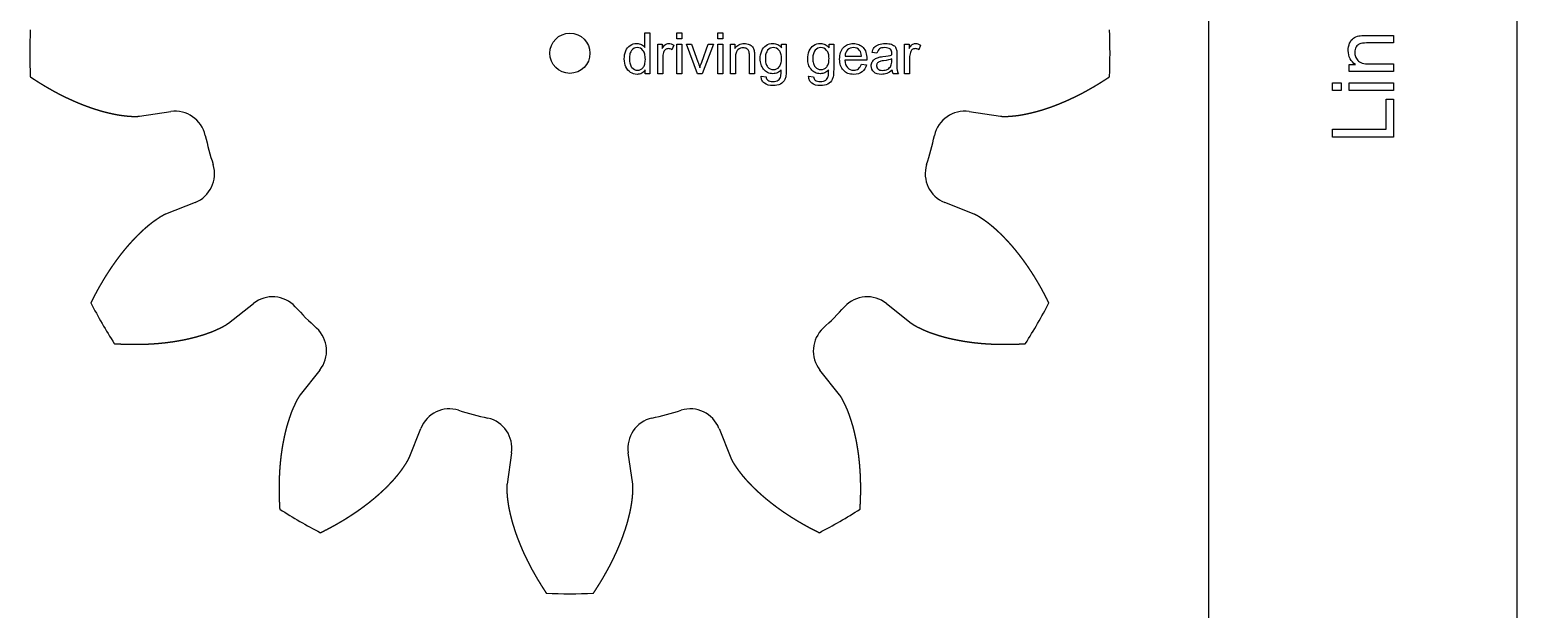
# Model space of a CAD drawing. Header units: millimetres. Extents: x 18 to 1182, y 18 to 1182.
# Drawn here: x 892.8 to 1182, y 889.8 to 1002.4 of the extents above; entities that cross this region are included whole.
import ezdxf

# ---------------------------------------------------------------- set-up
doc = ezdxf.new("R2010")
doc.units = ezdxf.units.MM
doc.layers.add('cut', color=5, linetype='Continuous', true_color=0x0000ff)
doc.layers.add('line engraving', color=1, linetype='Continuous', true_color=0xff0000)

msp = doc.modelspace()

# ---------------------------------------------------------------- linework, layer by layer
at = {"layer": 'cut', "color": 5, "true_color": 0x0000ff}
for p, q in [((914.13, 985.59), (920.22, 986.48)), ((1075.4, 986.48), (1081.5, 985.59)), ((924.95, 968.82), (919.23, 966.55)), ((1076.39, 966.55), (1070.67, 968.82)), ((931.45, 945.39), (936.28, 949.2)), ((1059.34, 949.2), (1064.18, 945.39)), ((949.2, 936.28), (945.39, 931.45)), ((1050.23, 931.45), (1046.42, 936.28)), ((966.55, 919.23), (968.82, 924.95)), ((1026.8, 924.95), (1029.07, 919.23)), ((986.48, 920.22), (985.59, 914.13)), ((1010.03, 914.13), (1009.14, 920.22))]:
    msp.add_line(p, q, dxfattribs=at)
msp.add_lwpolyline([(1121.98, 1149.6), (1121.98, 849.6, 1), (1181.98, 849.6), (1181.98, 1149.6, 1)], format="xyb", close=True, dxfattribs=at)
msp.add_circle((997.81, 997.81), 3.9, dxfattribs=at)
for centre, radius, start, end in [((997.81, 997.81), 105, 177.5067, -177.5067), ((997.81, 997.81), 105, -2.4933, 2.4933), ((921.08, 980.55), 6, 12.6817, 98.3062), ((1074.54, 980.55), 6, 81.6938, 167.3183), ((997.81, 997.81), 72.64, -167.3183, -162.6817), ((997.81, 997.81), 72.64, -17.3183, -12.6817), ((922.73, 974.4), 6, -68.3062, 17.3183), ((1072.89, 974.4), 6, 162.6817, -111.6938), ((997.81, 997.81), 105, -152.4933, -147.5067), ((940, 944.5), 6, 42.6817, 128.3062), ((997.81, 997.81), 72.64, -137.3183, -132.6817), ((997.81, 997.81), 72.64, -47.3183, -42.6817), ((1055.62, 944.5), 6, 51.6938, 137.3183), ((997.81, 997.81), 105, -32.4933, -27.5067), ((944.5, 940), 6, -38.3062, 47.3183), ((1051.13, 940), 6, 132.6817, -141.6938), ((974.4, 922.73), 6, 72.6817, 158.3062), ((997.81, 997.81), 72.64, -107.3183, -102.6817), ((997.81, 997.81), 72.64, -77.3183, -72.6817), ((1021.22, 922.73), 6, 21.6938, 107.3183), ((980.55, 921.08), 6, -8.3062, 77.3183), ((1015.08, 921.08), 6, 102.6817, -171.6938), ((997.81, 997.81), 105, -122.4933, -117.5067), ((997.81, 997.81), 105, -62.4933, -57.5067), ((997.81, 997.81), 105, -92.4933, -87.5067)]:
    msp.add_arc(centre, radius, start, end, dxfattribs=at)
for points in [[(892.91, 993.24), (892.97, 993.2), (893.08, 993.13), (893.26, 993.01), (893.49, 992.86), (893.79, 992.67), (894.08, 992.48), (894.37, 992.29), (894.67, 992.11), (894.96, 991.93), (895.26, 991.75), (895.55, 991.57), (895.85, 991.39), (896.14, 991.22), (896.44, 991.05), (896.74, 990.88), (897.04, 990.71), (897.34, 990.54), (897.63, 990.38), (897.93, 990.22), (898.23, 990.06), (898.53, 989.91), (898.83, 989.75), (899.14, 989.6), (899.44, 989.45), (899.74, 989.3), (900.04, 989.16), (900.34, 989.02), (900.65, 988.87), (900.95, 988.74), (901.25, 988.6), (901.56, 988.47), (901.86, 988.34), (902.17, 988.21), (902.47, 988.08), (902.78, 987.96), (903.08, 987.84), (903.39, 987.72), (903.69, 987.6), (904, 987.49), (904.31, 987.38), (904.61, 987.27), (904.92, 987.17), (905.23, 987.06), (905.53, 986.97), (905.84, 986.87), (906.15, 986.77), (906.45, 986.68), (906.76, 986.59), (907.07, 986.51), (907.38, 986.43), (907.69, 986.35), (907.99, 986.27), (908.3, 986.2), (908.61, 986.13), (908.92, 986.06), (909.23, 986), (909.53, 985.94), (909.84, 985.88), (910.15, 985.83), (910.46, 985.78), (910.77, 985.73), (911.07, 985.7), (911.38, 985.66), (911.69, 985.63), (911.99, 985.61), (912.3, 985.58), (912.61, 985.56), (912.91, 985.55), (913.22, 985.54), (913.52, 985.54), (913.76, 985.55), (913.94, 985.57), (914.07, 985.58), (914.13, 985.59)], [(1081.5, 985.59), (1081.56, 985.58), (1081.68, 985.57), (1081.86, 985.55), (1082.1, 985.54), (1082.4, 985.54), (1082.71, 985.55), (1083.01, 985.56), (1083.32, 985.58), (1083.63, 985.61), (1083.93, 985.63), (1084.24, 985.66), (1084.55, 985.7), (1084.86, 985.73), (1085.16, 985.78), (1085.47, 985.83), (1085.78, 985.88), (1086.09, 985.94), (1086.39, 986), (1086.7, 986.06), (1087.01, 986.13), (1087.32, 986.2), (1087.63, 986.27), (1087.93, 986.35), (1088.24, 986.43), (1088.55, 986.51), (1088.86, 986.59), (1089.17, 986.68), (1089.47, 986.77), (1089.78, 986.87), (1090.09, 986.97), (1090.4, 987.06), (1090.7, 987.17), (1091.01, 987.27), (1091.32, 987.38), (1091.62, 987.49), (1091.93, 987.6), (1092.23, 987.72), (1092.54, 987.84), (1092.84, 987.96), (1093.15, 988.08), (1093.45, 988.21), (1093.76, 988.34), (1094.06, 988.47), (1094.37, 988.6), (1094.67, 988.74), (1094.97, 988.87), (1095.28, 989.02), (1095.58, 989.16), (1095.88, 989.3), (1096.18, 989.45), (1096.49, 989.6), (1096.79, 989.75), (1097.09, 989.91), (1097.39, 990.06), (1097.69, 990.22), (1097.99, 990.38), (1098.29, 990.54), (1098.58, 990.71), (1098.88, 990.88), (1099.18, 991.05), (1099.48, 991.22), (1099.77, 991.39), (1100.07, 991.57), (1100.37, 991.75), (1100.66, 991.93), (1100.95, 992.11), (1101.25, 992.29), (1101.54, 992.48), (1101.84, 992.67), (1102.13, 992.86), (1102.36, 993.01), (1102.54, 993.13), (1102.65, 993.2), (1102.71, 993.24)], [(919.23, 966.55), (919.17, 966.53), (919.06, 966.48), (918.89, 966.4), (918.68, 966.29), (918.41, 966.14), (918.15, 965.98), (917.9, 965.81), (917.64, 965.64), (917.39, 965.47), (917.14, 965.29), (916.89, 965.12), (916.64, 964.93), (916.39, 964.75), (916.15, 964.55), (915.9, 964.36), (915.66, 964.16), (915.43, 963.95), (915.19, 963.75), (914.95, 963.54), (914.72, 963.33), (914.49, 963.11), (914.26, 962.9), (914.03, 962.68), (913.8, 962.45), (913.58, 962.23), (913.35, 962), (913.13, 961.77), (912.91, 961.54), (912.69, 961.3), (912.47, 961.06), (912.26, 960.82), (912.04, 960.58), (911.83, 960.34), (911.62, 960.09), (911.41, 959.84), (911.2, 959.59), (910.99, 959.34), (910.79, 959.08), (910.58, 958.82), (910.38, 958.57), (910.18, 958.3), (909.98, 958.04), (909.78, 957.77), (909.58, 957.51), (909.39, 957.24), (909.2, 956.97), (909, 956.69), (908.81, 956.42), (908.62, 956.14), (908.44, 955.86), (908.25, 955.58), (908.07, 955.3), (907.88, 955.02), (907.7, 954.73), (907.52, 954.45), (907.34, 954.16), (907.16, 953.87), (906.99, 953.57), (906.81, 953.28), (906.64, 952.98), (906.47, 952.69), (906.3, 952.39), (906.13, 952.09), (905.96, 951.79), (905.8, 951.48), (905.63, 951.18), (905.47, 950.87), (905.31, 950.56), (905.15, 950.25), (904.99, 949.94), (904.87, 949.69), (904.77, 949.5), (904.71, 949.38), (904.68, 949.32)], [(1090.94, 949.32), (1090.91, 949.38), (1090.85, 949.5), (1090.75, 949.69), (1090.63, 949.94), (1090.47, 950.25), (1090.31, 950.56), (1090.15, 950.87), (1089.99, 951.18), (1089.82, 951.48), (1089.66, 951.79), (1089.49, 952.09), (1089.32, 952.39), (1089.15, 952.69), (1088.98, 952.98), (1088.81, 953.28), (1088.63, 953.57), (1088.46, 953.87), (1088.28, 954.16), (1088.1, 954.45), (1087.92, 954.73), (1087.74, 955.02), (1087.56, 955.3), (1087.37, 955.58), (1087.18, 955.86), (1087, 956.14), (1086.81, 956.42), (1086.62, 956.69), (1086.42, 956.97), (1086.23, 957.24), (1086.04, 957.51), (1085.84, 957.77), (1085.64, 958.04), (1085.44, 958.3), (1085.24, 958.57), (1085.04, 958.82), (1084.83, 959.08), (1084.63, 959.34), (1084.42, 959.59), (1084.21, 959.84), (1084, 960.09), (1083.79, 960.34), (1083.58, 960.58), (1083.36, 960.82), (1083.15, 961.06), (1082.93, 961.3), (1082.71, 961.54), (1082.49, 961.77), (1082.27, 962), (1082.04, 962.23), (1081.82, 962.45), (1081.59, 962.68), (1081.36, 962.9), (1081.13, 963.11), (1080.9, 963.33), (1080.67, 963.54), (1080.43, 963.75), (1080.2, 963.95), (1079.96, 964.16), (1079.72, 964.36), (1079.48, 964.55), (1079.23, 964.75), (1078.98, 964.93), (1078.74, 965.12), (1078.48, 965.29), (1078.23, 965.47), (1077.98, 965.64), (1077.72, 965.81), (1077.47, 965.98), (1077.21, 966.14), (1076.94, 966.29), (1076.73, 966.4), (1076.56, 966.48), (1076.45, 966.53), (1076.39, 966.55)], [(909.25, 941.4), (909.32, 941.4), (909.46, 941.39), (909.67, 941.38), (909.95, 941.36), (910.29, 941.34), (910.64, 941.33), (910.99, 941.31), (911.34, 941.3), (911.68, 941.29), (912.03, 941.28), (912.37, 941.27), (912.72, 941.27), (913.06, 941.27), (913.4, 941.27), (913.75, 941.27), (914.09, 941.27), (914.43, 941.28), (914.77, 941.29), (915.11, 941.3), (915.45, 941.31), (915.79, 941.33), (916.12, 941.34), (916.46, 941.36), (916.8, 941.38), (917.13, 941.41), (917.47, 941.43), (917.8, 941.46), (918.13, 941.49), (918.46, 941.52), (918.79, 941.56), (919.12, 941.59), (919.45, 941.63), (919.78, 941.67), (920.11, 941.72), (920.43, 941.76), (920.76, 941.81), (921.08, 941.86), (921.41, 941.91), (921.73, 941.97), (922.05, 942.03), (922.37, 942.09), (922.69, 942.15), (923, 942.21), (923.32, 942.28), (923.63, 942.35), (923.95, 942.42), (924.26, 942.5), (924.57, 942.57), (924.88, 942.65), (925.19, 942.73), (925.49, 942.82), (925.8, 942.91), (926.1, 943), (926.4, 943.09), (926.7, 943.19), (927, 943.29), (927.3, 943.39), (927.59, 943.5), (927.89, 943.6), (928.18, 943.71), (928.47, 943.83), (928.75, 943.95), (929.03, 944.07), (929.31, 944.2), (929.59, 944.33), (929.87, 944.47), (930.14, 944.6), (930.42, 944.74), (930.69, 944.89), (930.95, 945.04), (931.15, 945.17), (931.3, 945.28), (931.4, 945.35), (931.45, 945.39)], [(1064.18, 945.39), (1064.22, 945.35), (1064.32, 945.28), (1064.47, 945.17), (1064.67, 945.04), (1064.93, 944.89), (1065.2, 944.74), (1065.48, 944.6), (1065.75, 944.47), (1066.03, 944.33), (1066.31, 944.2), (1066.59, 944.07), (1066.87, 943.95), (1067.16, 943.83), (1067.44, 943.71), (1067.74, 943.6), (1068.03, 943.5), (1068.32, 943.39), (1068.62, 943.29), (1068.92, 943.19), (1069.22, 943.09), (1069.52, 943), (1069.82, 942.91), (1070.13, 942.82), (1070.43, 942.73), (1070.74, 942.65), (1071.05, 942.57), (1071.36, 942.5), (1071.67, 942.42), (1071.99, 942.35), (1072.3, 942.28), (1072.62, 942.21), (1072.94, 942.15), (1073.25, 942.09), (1073.57, 942.03), (1073.89, 941.97), (1074.22, 941.91), (1074.54, 941.86), (1074.86, 941.81), (1075.19, 941.76), (1075.51, 941.72), (1075.84, 941.67), (1076.17, 941.63), (1076.5, 941.59), (1076.83, 941.56), (1077.16, 941.52), (1077.49, 941.49), (1077.82, 941.46), (1078.15, 941.43), (1078.49, 941.41), (1078.82, 941.38), (1079.16, 941.36), (1079.5, 941.34), (1079.83, 941.33), (1080.17, 941.31), (1080.51, 941.3), (1080.85, 941.29), (1081.19, 941.28), (1081.53, 941.27), (1081.87, 941.27), (1082.22, 941.27), (1082.56, 941.27), (1082.9, 941.27), (1083.25, 941.27), (1083.59, 941.28), (1083.94, 941.29), (1084.28, 941.3), (1084.63, 941.31), (1084.98, 941.33), (1085.33, 941.34), (1085.67, 941.36), (1085.95, 941.38), (1086.16, 941.39), (1086.3, 941.4), (1086.37, 941.4)], [(945.39, 931.45), (945.35, 931.4), (945.28, 931.3), (945.17, 931.15), (945.04, 930.95), (944.89, 930.69), (944.74, 930.42), (944.6, 930.14), (944.47, 929.87), (944.33, 929.59), (944.2, 929.31), (944.07, 929.03), (943.95, 928.75), (943.83, 928.47), (943.71, 928.18), (943.6, 927.89), (943.5, 927.59), (943.39, 927.3), (943.29, 927), (943.19, 926.7), (943.09, 926.4), (943, 926.1), (942.91, 925.8), (942.82, 925.49), (942.73, 925.19), (942.65, 924.88), (942.57, 924.57), (942.5, 924.26), (942.42, 923.95), (942.35, 923.63), (942.28, 923.32), (942.21, 923), (942.15, 922.69), (942.09, 922.37), (942.03, 922.05), (941.97, 921.73), (941.91, 921.41), (941.86, 921.08), (941.81, 920.76), (941.76, 920.43), (941.72, 920.11), (941.67, 919.78), (941.63, 919.45), (941.59, 919.12), (941.56, 918.79), (941.52, 918.46), (941.49, 918.13), (941.46, 917.8), (941.43, 917.47), (941.41, 917.13), (941.38, 916.8), (941.36, 916.46), (941.34, 916.12), (941.33, 915.79), (941.31, 915.45), (941.3, 915.11), (941.29, 914.77), (941.28, 914.43), (941.27, 914.09), (941.27, 913.75), (941.27, 913.4), (941.27, 913.06), (941.27, 912.72), (941.27, 912.37), (941.28, 912.03), (941.29, 911.68), (941.3, 911.34), (941.31, 910.99), (941.33, 910.64), (941.34, 910.29), (941.36, 909.95), (941.38, 909.67), (941.39, 909.46), (941.4, 909.32), (941.4, 909.25)], [(1054.22, 909.25), (1054.22, 909.32), (1054.23, 909.46), (1054.24, 909.67), (1054.26, 909.95), (1054.28, 910.29), (1054.3, 910.64), (1054.31, 910.99), (1054.32, 911.34), (1054.33, 911.68), (1054.34, 912.03), (1054.35, 912.37), (1054.35, 912.72), (1054.35, 913.06), (1054.35, 913.4), (1054.35, 913.75), (1054.35, 914.09), (1054.34, 914.43), (1054.33, 914.77), (1054.32, 915.11), (1054.31, 915.45), (1054.29, 915.79), (1054.28, 916.12), (1054.26, 916.46), (1054.24, 916.8), (1054.21, 917.13), (1054.19, 917.47), (1054.16, 917.8), (1054.13, 918.13), (1054.1, 918.46), (1054.06, 918.79), (1054.03, 919.12), (1053.99, 919.45), (1053.95, 919.78), (1053.9, 920.11), (1053.86, 920.43), (1053.81, 920.76), (1053.76, 921.08), (1053.71, 921.41), (1053.65, 921.73), (1053.6, 922.05), (1053.54, 922.37), (1053.47, 922.69), (1053.41, 923), (1053.34, 923.32), (1053.27, 923.63), (1053.2, 923.95), (1053.13, 924.26), (1053.05, 924.57), (1052.97, 924.88), (1052.89, 925.19), (1052.8, 925.49), (1052.71, 925.8), (1052.62, 926.1), (1052.53, 926.4), (1052.43, 926.7), (1052.33, 927), (1052.23, 927.3), (1052.12, 927.59), (1052.02, 927.89), (1051.91, 928.18), (1051.79, 928.47), (1051.67, 928.75), (1051.55, 929.03), (1051.42, 929.31), (1051.29, 929.59), (1051.15, 929.87), (1051.02, 930.14), (1050.88, 930.42), (1050.74, 930.69), (1050.58, 930.95), (1050.45, 931.15), (1050.35, 931.3), (1050.27, 931.4), (1050.23, 931.45)], [(949.32, 904.68), (949.38, 904.71), (949.5, 904.77), (949.69, 904.87), (949.94, 904.99), (950.25, 905.15), (950.56, 905.31), (950.87, 905.47), (951.18, 905.63), (951.48, 905.8), (951.79, 905.96), (952.09, 906.13), (952.39, 906.3), (952.69, 906.47), (952.98, 906.64), (953.28, 906.81), (953.57, 906.99), (953.87, 907.16), (954.16, 907.34), (954.45, 907.52), (954.73, 907.7), (955.02, 907.88), (955.3, 908.07), (955.58, 908.25), (955.86, 908.44), (956.14, 908.62), (956.42, 908.81), (956.69, 909), (956.97, 909.2), (957.24, 909.39), (957.51, 909.58), (957.77, 909.78), (958.04, 909.98), (958.3, 910.18), (958.57, 910.38), (958.82, 910.58), (959.08, 910.79), (959.34, 910.99), (959.59, 911.2), (959.84, 911.41), (960.09, 911.62), (960.34, 911.83), (960.58, 912.04), (960.82, 912.26), (961.06, 912.47), (961.3, 912.69), (961.54, 912.91), (961.77, 913.13), (962, 913.35), (962.23, 913.58), (962.45, 913.8), (962.68, 914.03), (962.9, 914.26), (963.11, 914.49), (963.33, 914.72), (963.54, 914.95), (963.75, 915.19), (963.95, 915.43), (964.16, 915.66), (964.36, 915.9), (964.55, 916.15), (964.75, 916.39), (964.93, 916.64), (965.12, 916.89), (965.29, 917.14), (965.47, 917.39), (965.64, 917.64), (965.81, 917.9), (965.98, 918.15), (966.14, 918.41), (966.29, 918.68), (966.4, 918.89), (966.48, 919.06), (966.53, 919.17), (966.55, 919.23)], [(1029.07, 919.23), (1029.09, 919.17), (1029.14, 919.06), (1029.22, 918.89), (1029.33, 918.68), (1029.48, 918.41), (1029.64, 918.15), (1029.81, 917.9), (1029.98, 917.64), (1030.15, 917.39), (1030.33, 917.14), (1030.51, 916.89), (1030.69, 916.64), (1030.88, 916.39), (1031.07, 916.15), (1031.26, 915.9), (1031.46, 915.66), (1031.67, 915.43), (1031.87, 915.19), (1032.08, 914.95), (1032.29, 914.72), (1032.51, 914.49), (1032.72, 914.26), (1032.94, 914.03), (1033.17, 913.8), (1033.39, 913.58), (1033.62, 913.35), (1033.85, 913.13), (1034.08, 912.91), (1034.32, 912.69), (1034.56, 912.47), (1034.8, 912.26), (1035.04, 912.04), (1035.28, 911.83), (1035.53, 911.62), (1035.78, 911.41), (1036.03, 911.2), (1036.28, 910.99), (1036.54, 910.79), (1036.8, 910.58), (1037.06, 910.38), (1037.32, 910.18), (1037.58, 909.98), (1037.85, 909.78), (1038.11, 909.58), (1038.38, 909.39), (1038.65, 909.2), (1038.93, 909), (1039.2, 908.81), (1039.48, 908.62), (1039.76, 908.44), (1040.04, 908.25), (1040.32, 908.07), (1040.6, 907.88), (1040.89, 907.7), (1041.18, 907.52), (1041.46, 907.34), (1041.76, 907.16), (1042.05, 906.99), (1042.34, 906.81), (1042.64, 906.64), (1042.93, 906.47), (1043.23, 906.3), (1043.53, 906.13), (1043.84, 905.96), (1044.14, 905.8), (1044.44, 905.63), (1044.75, 905.47), (1045.06, 905.31), (1045.37, 905.15), (1045.68, 904.99), (1045.93, 904.87), (1046.12, 904.77), (1046.24, 904.71), (1046.3, 904.68)], [(985.59, 914.13), (985.58, 914.07), (985.57, 913.94), (985.55, 913.76), (985.54, 913.52), (985.54, 913.22), (985.55, 912.91), (985.56, 912.61), (985.58, 912.3), (985.61, 911.99), (985.63, 911.69), (985.66, 911.38), (985.7, 911.07), (985.73, 910.77), (985.78, 910.46), (985.83, 910.15), (985.88, 909.84), (985.94, 909.53), (986, 909.23), (986.06, 908.92), (986.13, 908.61), (986.2, 908.3), (986.27, 907.99), (986.35, 907.69), (986.43, 907.38), (986.51, 907.07), (986.59, 906.76), (986.68, 906.45), (986.77, 906.15), (986.87, 905.84), (986.97, 905.53), (987.06, 905.23), (987.17, 904.92), (987.27, 904.61), (987.38, 904.31), (987.49, 904), (987.6, 903.69), (987.72, 903.39), (987.84, 903.08), (987.96, 902.78), (988.08, 902.47), (988.21, 902.17), (988.34, 901.86), (988.47, 901.56), (988.6, 901.25), (988.74, 900.95), (988.87, 900.65), (989.02, 900.34), (989.16, 900.04), (989.3, 899.74), (989.45, 899.44), (989.6, 899.14), (989.75, 898.83), (989.91, 898.53), (990.06, 898.23), (990.22, 897.93), (990.38, 897.63), (990.54, 897.34), (990.71, 897.04), (990.88, 896.74), (991.05, 896.44), (991.22, 896.14), (991.39, 895.85), (991.57, 895.55), (991.75, 895.26), (991.93, 894.96), (992.11, 894.67), (992.29, 894.37), (992.48, 894.08), (992.67, 893.79), (992.86, 893.49), (993.01, 893.26), (993.13, 893.08), (993.2, 892.97), (993.24, 892.91)], [(1002.38, 892.91), (1002.42, 892.97), (1002.5, 893.08), (1002.61, 893.26), (1002.77, 893.49), (1002.96, 893.79), (1003.14, 894.08), (1003.33, 894.37), (1003.51, 894.67), (1003.7, 894.96), (1003.88, 895.26), (1004.05, 895.55), (1004.23, 895.85), (1004.4, 896.14), (1004.57, 896.44), (1004.74, 896.74), (1004.91, 897.04), (1005.08, 897.34), (1005.24, 897.63), (1005.4, 897.93), (1005.56, 898.23), (1005.72, 898.53), (1005.87, 898.83), (1006.02, 899.14), (1006.17, 899.44), (1006.32, 899.74), (1006.46, 900.04), (1006.61, 900.34), (1006.75, 900.65), (1006.88, 900.95), (1007.02, 901.25), (1007.15, 901.56), (1007.28, 901.86), (1007.41, 902.17), (1007.54, 902.47), (1007.66, 902.78), (1007.78, 903.08), (1007.9, 903.39), (1008.02, 903.69), (1008.13, 904), (1008.24, 904.31), (1008.35, 904.61), (1008.45, 904.92), (1008.56, 905.23), (1008.66, 905.53), (1008.75, 905.84), (1008.85, 906.15), (1008.94, 906.45), (1009.03, 906.76), (1009.11, 907.07), (1009.2, 907.38), (1009.27, 907.69), (1009.35, 907.99), (1009.42, 908.3), (1009.49, 908.61), (1009.56, 908.92), (1009.62, 909.23), (1009.68, 909.53), (1009.74, 909.84), (1009.79, 910.15), (1009.84, 910.46), (1009.89, 910.77), (1009.92, 911.07), (1009.96, 911.38), (1009.99, 911.69), (1010.01, 911.99), (1010.04, 912.3), (1010.06, 912.61), (1010.07, 912.91), (1010.08, 913.22), (1010.08, 913.52), (1010.07, 913.76), (1010.05, 913.94), (1010.04, 914.07), (1010.03, 914.13)]]:
    msp.add_open_spline(points, degree=5, dxfattribs=at)
at = {"layer": 'line engraving', "color": 1, "true_color": 0xff0000}
for points in [[(1012.46, 993.85), (1012.46, 994.57), (1012.32, 994.37), (1012.16, 994.2), (1011.98, 994.05), (1011.79, 993.93), (1011.58, 993.84), (1011.35, 993.77), (1011.11, 993.73), (1010.86, 993.72), (1010.52, 993.74), (1010.2, 993.81), (1009.89, 993.93), (1009.59, 994.1), (1009.32, 994.31), (1009.08, 994.55), (1008.88, 994.83), (1008.7, 995.15), (1008.56, 995.51), (1008.47, 995.88), (1008.41, 996.29), (1008.39, 996.71), (1008.4, 997.13), (1008.46, 997.53), (1008.55, 997.91), (1008.67, 998.27), (1008.83, 998.6), (1009.03, 998.89), (1009.26, 999.14), (1009.53, 999.35), (1009.83, 999.51), (1010.14, 999.62), (1010.47, 999.69), (1010.81, 999.72), (1011.06, 999.7), (1011.3, 999.66), (1011.53, 999.59), (1011.74, 999.5), (1011.93, 999.38), (1012.1, 999.25), (1012.26, 999.1), (1012.4, 998.93), (1012.4, 1001.77), (1013.36, 1001.77), (1013.36, 993.85), (1012.46, 993.85)], [(1018.58, 1000.65), (1018.58, 1001.77), (1019.56, 1001.77), (1019.56, 1000.65), (1018.58, 1000.65)], [(1026.58, 1000.65), (1026.58, 1001.77), (1027.55, 1001.77), (1027.55, 1000.65), (1026.58, 1000.65)], [(1157.91, 994.29), (1149.32, 994.29), (1149.32, 995.6), (1150.54, 995.6), (1150.21, 995.85), (1149.92, 996.12), (1149.68, 996.42), (1149.48, 996.75), (1149.32, 997.11), (1149.21, 997.49), (1149.15, 997.9), (1149.12, 998.33), (1149.14, 998.71), (1149.19, 999.08), (1149.28, 999.42), (1149.4, 999.76), (1149.55, 1000.06), (1149.72, 1000.33), (1149.92, 1000.55), (1150.13, 1000.73), (1150.37, 1000.88), (1150.63, 1001.01), (1150.91, 1001.11), (1151.21, 1001.19), (1151.45, 1001.22), (1151.77, 1001.25), (1152.16, 1001.26), (1152.63, 1001.27), (1157.91, 1001.27), (1157.91, 999.81), (1152.68, 999.81), (1152.27, 999.8), (1151.9, 999.77), (1151.6, 999.71), (1151.35, 999.64), (1151.14, 999.54), (1150.96, 999.4), (1150.79, 999.24), (1150.65, 999.04), (1150.53, 998.81), (1150.45, 998.57), (1150.4, 998.3), (1150.38, 998.02), (1150.39, 997.79), (1150.42, 997.57), (1150.47, 997.36), (1150.53, 997.16), (1150.62, 996.96), (1150.72, 996.77), (1150.84, 996.59), (1150.98, 996.42), (1151.14, 996.26), (1151.34, 996.12), (1151.57, 996.01), (1151.83, 995.91), (1152.13, 995.84), (1152.46, 995.78), (1152.82, 995.75), (1153.22, 995.74), (1157.91, 995.74), (1157.91, 994.29)], [(1009.39, 996.71), (1009.39, 996.45), (1009.41, 996.2), (1009.45, 995.97), (1009.5, 995.75), (1009.57, 995.55), (1009.65, 995.37), (1009.74, 995.21), (1009.85, 995.07), (1010.09, 994.83), (1010.36, 994.66), (1010.64, 994.55), (1010.95, 994.52), (1011.25, 994.55), (1011.54, 994.65), (1011.8, 994.81), (1012.03, 995.04), (1012.14, 995.18), (1012.23, 995.34), (1012.3, 995.51), (1012.37, 995.7), (1012.41, 995.91), (1012.45, 996.13), (1012.47, 996.37), (1012.48, 996.63), (1012.47, 996.92), (1012.45, 997.18), (1012.41, 997.43), (1012.36, 997.65), (1012.3, 997.86), (1012.22, 998.05), (1012.13, 998.21), (1012.02, 998.36), (1011.78, 998.6), (1011.52, 998.78), (1011.22, 998.88), (1010.9, 998.91), (1010.59, 998.88), (1010.31, 998.78), (1010.05, 998.61), (1009.82, 998.38), (1009.72, 998.24), (1009.63, 998.08), (1009.56, 997.9), (1009.49, 997.7), (1009.45, 997.48), (1009.41, 997.25), (1009.39, 996.99), (1009.39, 996.71)], [(1014.88, 993.85), (1014.88, 999.59), (1015.76, 999.59), (1015.76, 998.72), (1015.92, 999), (1016.08, 999.22), (1016.23, 999.4), (1016.38, 999.52), (1016.52, 999.61), (1016.67, 999.67), (1016.83, 999.71), (1017, 999.72), (1017.25, 999.7), (1017.5, 999.64), (1017.75, 999.54), (1018, 999.4), (1017.66, 998.5), (1017.49, 998.59), (1017.31, 998.66), (1017.13, 998.7), (1016.95, 998.71), (1016.8, 998.7), (1016.65, 998.66), (1016.51, 998.6), (1016.38, 998.52), (1016.26, 998.42), (1016.16, 998.29), (1016.08, 998.15), (1016.02, 997.99), (1015.95, 997.72), (1015.89, 997.45), (1015.86, 997.16), (1015.85, 996.85), (1015.85, 993.85), (1014.88, 993.85)], [(1018.58, 993.85), (1018.58, 999.59), (1019.56, 999.59), (1019.56, 993.85), (1018.58, 993.85)], [(1022.63, 993.85), (1020.45, 999.59), (1021.47, 999.59), (1022.71, 996.15), (1022.8, 995.87), (1022.9, 995.58), (1022.99, 995.29), (1023.07, 995), (1023.14, 995.23), (1023.23, 995.49), (1023.33, 995.78), (1023.44, 996.09), (1024.71, 999.59), (1025.71, 999.59), (1023.54, 993.85), (1022.63, 993.85)], [(1026.58, 993.85), (1026.58, 999.59), (1027.55, 999.59), (1027.55, 993.85), (1026.58, 993.85)], [(1029.03, 993.85), (1029.03, 999.59), (1029.9, 999.59), (1029.9, 998.77), (1030.07, 998.99), (1030.26, 999.19), (1030.46, 999.35), (1030.68, 999.48), (1030.91, 999.58), (1031.17, 999.66), (1031.44, 999.7), (1031.73, 999.72), (1031.98, 999.71), (1032.23, 999.67), (1032.46, 999.61), (1032.68, 999.53), (1032.89, 999.43), (1033.06, 999.32), (1033.21, 999.19), (1033.34, 999.04), (1033.44, 998.88), (1033.52, 998.71), (1033.59, 998.52), (1033.64, 998.32), (1033.66, 998.16), (1033.68, 997.95), (1033.69, 997.69), (1033.69, 997.38), (1033.69, 993.85), (1032.72, 993.85), (1032.72, 997.34), (1032.71, 997.62), (1032.69, 997.86), (1032.66, 998.06), (1032.61, 998.23), (1032.54, 998.37), (1032.45, 998.49), (1032.34, 998.6), (1032.2, 998.7), (1032.05, 998.78), (1031.89, 998.83), (1031.71, 998.86), (1031.53, 998.87), (1031.22, 998.85), (1030.95, 998.78), (1030.69, 998.65), (1030.45, 998.48), (1030.35, 998.37), (1030.26, 998.24), (1030.18, 998.09), (1030.11, 997.91), (1030.06, 997.71), (1030.03, 997.49), (1030.01, 997.25), (1030, 996.98), (1030, 993.85), (1029.03, 993.85)], [(1035.01, 993.37), (1035.95, 993.23), (1035.99, 993.03), (1036.06, 992.86), (1036.16, 992.71), (1036.28, 992.6), (1036.48, 992.48), (1036.71, 992.39), (1036.97, 992.34), (1037.27, 992.33), (1037.59, 992.34), (1037.87, 992.39), (1038.11, 992.48), (1038.31, 992.6), (1038.48, 992.74), (1038.62, 992.92), (1038.73, 993.12), (1038.81, 993.35), (1038.83, 993.44), (1038.84, 993.54), (1038.85, 993.67), (1038.86, 993.81), (1038.87, 993.98), (1038.88, 994.17), (1038.88, 994.37), (1038.88, 994.6), (1038.72, 994.42), (1038.54, 994.27), (1038.36, 994.14), (1038.16, 994.04), (1037.96, 993.96), (1037.75, 993.9), (1037.52, 993.86), (1037.29, 993.85), (1037, 993.86), (1036.73, 993.9), (1036.48, 993.97), (1036.24, 994.06), (1036.02, 994.18), (1035.82, 994.33), (1035.63, 994.5), (1035.46, 994.7), (1035.31, 994.92), (1035.18, 995.15), (1035.06, 995.39), (1034.97, 995.64), (1034.9, 995.9), (1034.85, 996.18), (1034.82, 996.46), (1034.81, 996.75), (1034.83, 997.15), (1034.88, 997.54), (1034.98, 997.91), (1035.11, 998.27), (1035.27, 998.59), (1035.47, 998.88), (1035.7, 999.13), (1035.97, 999.34), (1036.26, 999.51), (1036.58, 999.62), (1036.93, 999.69), (1037.3, 999.72), (1037.54, 999.71), (1037.78, 999.67), (1038.01, 999.6), (1038.22, 999.51), (1038.43, 999.4), (1038.62, 999.26), (1038.8, 999.09), (1038.97, 998.9), (1038.97, 999.59), (1039.87, 999.59), (1039.87, 994.63), (1039.86, 994.3), (1039.85, 994.01), (1039.83, 993.73), (1039.8, 993.48), (1039.76, 993.26), (1039.71, 993.06), (1039.66, 992.88), (1039.6, 992.73), (1039.44, 992.46), (1039.24, 992.23), (1039.01, 992.02), (1038.73, 991.84), (1038.42, 991.7), (1038.07, 991.6), (1037.69, 991.54), (1037.27, 991.52), (1036.79, 991.55), (1036.35, 991.64), (1035.96, 991.78), (1035.62, 991.98), (1035.47, 992.11), (1035.34, 992.24), (1035.23, 992.39), (1035.15, 992.56), (1035.08, 992.74), (1035.04, 992.94), (1035.01, 993.15), (1035.01, 993.37)], [(1035.81, 996.82), (1035.82, 996.55), (1035.84, 996.3), (1035.87, 996.06), (1035.92, 995.84), (1035.99, 995.65), (1036.06, 995.47), (1036.15, 995.31), (1036.26, 995.17), (1036.5, 994.95), (1036.76, 994.78), (1037.06, 994.69), (1037.38, 994.65), (1037.7, 994.69), (1038, 994.78), (1038.27, 994.94), (1038.51, 995.17), (1038.61, 995.31), (1038.71, 995.47), (1038.78, 995.64), (1038.85, 995.83), (1038.9, 996.04), (1038.93, 996.27), (1038.95, 996.52), (1038.96, 996.79), (1038.95, 997.04), (1038.93, 997.28), (1038.89, 997.51), (1038.84, 997.71), (1038.78, 997.9), (1038.7, 998.08), (1038.6, 998.24), (1038.49, 998.38), (1038.25, 998.61), (1037.98, 998.78), (1037.68, 998.88), (1037.37, 998.91), (1037.05, 998.88), (1036.77, 998.78), (1036.5, 998.62), (1036.26, 998.39), (1036.16, 998.25), (1036.07, 998.09), (1035.99, 997.92), (1035.92, 997.73), (1035.87, 997.53), (1035.84, 997.31), (1035.82, 997.07), (1035.81, 996.82)], [(1044.23, 993.37), (1045.18, 993.23), (1045.22, 993.03), (1045.29, 992.86), (1045.39, 992.71), (1045.51, 992.6), (1045.71, 992.48), (1045.94, 992.39), (1046.2, 992.34), (1046.5, 992.33), (1046.82, 992.34), (1047.1, 992.39), (1047.34, 992.48), (1047.54, 992.6), (1047.71, 992.74), (1047.85, 992.92), (1047.96, 993.12), (1048.04, 993.35), (1048.06, 993.44), (1048.07, 993.54), (1048.08, 993.67), (1048.09, 993.81), (1048.1, 993.98), (1048.11, 994.17), (1048.11, 994.37), (1048.11, 994.6), (1047.94, 994.42), (1047.77, 994.27), (1047.59, 994.14), (1047.39, 994.04), (1047.19, 993.96), (1046.98, 993.9), (1046.75, 993.86), (1046.52, 993.85), (1046.23, 993.86), (1045.96, 993.9), (1045.71, 993.97), (1045.47, 994.06), (1045.25, 994.18), (1045.05, 994.33), (1044.86, 994.5), (1044.69, 994.7), (1044.54, 994.92), (1044.4, 995.15), (1044.29, 995.39), (1044.2, 995.64), (1044.13, 995.9), (1044.08, 996.18), (1044.05, 996.46), (1044.04, 996.75), (1044.06, 997.15), (1044.11, 997.54), (1044.21, 997.91), (1044.34, 998.27), (1044.5, 998.59), (1044.7, 998.88), (1044.93, 999.13), (1045.2, 999.34), (1045.49, 999.51), (1045.81, 999.62), (1046.16, 999.69), (1046.53, 999.72), (1046.77, 999.71), (1047.01, 999.67), (1047.24, 999.6), (1047.45, 999.51), (1047.66, 999.4), (1047.85, 999.26), (1048.03, 999.09), (1048.2, 998.9), (1048.2, 999.59), (1049.1, 999.59), (1049.1, 994.63), (1049.09, 994.3), (1049.08, 994.01), (1049.06, 993.73), (1049.03, 993.48), (1048.99, 993.26), (1048.94, 993.06), (1048.89, 992.88), (1048.83, 992.73), (1048.67, 992.46), (1048.47, 992.23), (1048.24, 992.02), (1047.96, 991.84), (1047.65, 991.7), (1047.3, 991.6), (1046.92, 991.54), (1046.5, 991.52), (1046.02, 991.55), (1045.58, 991.64), (1045.19, 991.78), (1044.85, 991.98), (1044.7, 992.11), (1044.57, 992.24), (1044.46, 992.39), (1044.38, 992.56), (1044.31, 992.74), (1044.26, 992.94), (1044.24, 993.15), (1044.23, 993.37)], [(1045.04, 996.82), (1045.05, 996.55), (1045.07, 996.3), (1045.1, 996.06), (1045.15, 995.84), (1045.21, 995.65), (1045.29, 995.47), (1045.38, 995.31), (1045.49, 995.17), (1045.73, 994.95), (1045.99, 994.78), (1046.29, 994.69), (1046.61, 994.65), (1046.93, 994.69), (1047.23, 994.78), (1047.5, 994.94), (1047.74, 995.17), (1047.84, 995.31), (1047.93, 995.47), (1048.01, 995.64), (1048.08, 995.83), (1048.13, 996.04), (1048.16, 996.27), (1048.18, 996.52), (1048.19, 996.79), (1048.18, 997.04), (1048.16, 997.28), (1048.12, 997.51), (1048.07, 997.71), (1048.01, 997.9), (1047.93, 998.08), (1047.83, 998.24), (1047.72, 998.38), (1047.48, 998.61), (1047.21, 998.78), (1046.91, 998.88), (1046.6, 998.91), (1046.28, 998.88), (1046, 998.78), (1045.73, 998.62), (1045.49, 998.39), (1045.39, 998.25), (1045.3, 998.09), (1045.22, 997.92), (1045.15, 997.73), (1045.1, 997.53), (1045.07, 997.31), (1045.05, 997.07), (1045.04, 996.82)], [(1054.5, 995.7), (1055.5, 995.57), (1055.36, 995.16), (1055.16, 994.79), (1054.92, 994.47), (1054.62, 994.21), (1054.28, 993.99), (1053.89, 993.84), (1053.46, 993.75), (1052.98, 993.72), (1052.67, 993.73), (1052.38, 993.77), (1052.11, 993.83), (1051.85, 993.91), (1051.61, 994.02), (1051.38, 994.16), (1051.17, 994.31), (1050.98, 994.5), (1050.81, 994.7), (1050.66, 994.92), (1050.53, 995.16), (1050.43, 995.43), (1050.35, 995.71), (1050.29, 996.01), (1050.26, 996.33), (1050.24, 996.67), (1050.26, 997.02), (1050.29, 997.35), (1050.35, 997.67), (1050.43, 997.96), (1050.53, 998.23), (1050.66, 998.48), (1050.81, 998.71), (1050.99, 998.92), (1051.18, 999.11), (1051.39, 999.27), (1051.61, 999.41), (1051.85, 999.52), (1052.09, 999.61), (1052.36, 999.67), (1052.63, 999.71), (1052.92, 999.72), (1053.21, 999.71), (1053.47, 999.67), (1053.73, 999.61), (1053.97, 999.52), (1054.2, 999.41), (1054.41, 999.28), (1054.62, 999.12), (1054.8, 998.93), (1054.98, 998.73), (1055.12, 998.5), (1055.25, 998.26), (1055.35, 997.99), (1055.43, 997.71), (1055.49, 997.4), (1055.52, 997.08), (1055.53, 996.73), (1055.53, 996.68), (1055.53, 996.62), (1055.53, 996.55), (1055.53, 996.47), (1051.25, 996.47), (1051.3, 996.03), (1051.41, 995.64), (1051.57, 995.3), (1051.78, 995.02), (1052.04, 994.8), (1052.32, 994.65), (1052.64, 994.55), (1052.98, 994.52), (1053.24, 994.54), (1053.48, 994.59), (1053.7, 994.68), (1053.9, 994.8), (1054.08, 994.96), (1054.24, 995.17), (1054.38, 995.41), (1054.5, 995.7)], [(1051.3, 997.27), (1054.51, 997.27), (1054.46, 997.61), (1054.38, 997.9), (1054.28, 998.15), (1054.14, 998.36), (1053.89, 998.6), (1053.61, 998.78), (1053.29, 998.88), (1052.93, 998.92), (1052.61, 998.89), (1052.32, 998.81), (1052.05, 998.67), (1051.81, 998.47), (1051.61, 998.23), (1051.45, 997.95), (1051.35, 997.63), (1051.3, 997.27)], [(1060.47, 994.56), (1060.2, 994.34), (1059.94, 994.17), (1059.68, 994.02), (1059.43, 993.91), (1059.17, 993.83), (1058.91, 993.77), (1058.64, 993.73), (1058.35, 993.72), (1057.91, 993.75), (1057.52, 993.84), (1057.18, 993.98), (1056.9, 994.18), (1056.68, 994.43), (1056.52, 994.71), (1056.42, 995.02), (1056.39, 995.36), (1056.41, 995.57), (1056.44, 995.77), (1056.5, 995.95), (1056.58, 996.13), (1056.69, 996.3), (1056.81, 996.45), (1056.94, 996.58), (1057.09, 996.69), (1057.25, 996.79), (1057.42, 996.88), (1057.6, 996.95), (1057.79, 997.01), (1057.95, 997.05), (1058.15, 997.09), (1058.38, 997.12), (1058.65, 997.16), (1059.2, 997.23), (1059.67, 997.31), (1060.07, 997.4), (1060.39, 997.49), (1060.39, 997.58), (1060.39, 997.66), (1060.39, 997.71), (1060.39, 997.75), (1060.37, 998.02), (1060.32, 998.25), (1060.24, 998.44), (1060.12, 998.58), (1059.91, 998.73), (1059.65, 998.83), (1059.35, 998.89), (1059.01, 998.91), (1058.69, 998.9), (1058.41, 998.85), (1058.18, 998.78), (1058, 998.67), (1057.84, 998.53), (1057.71, 998.34), (1057.6, 998.1), (1057.51, 997.82), (1056.56, 997.95), (1056.64, 998.24), (1056.73, 998.5), (1056.85, 998.73), (1056.99, 998.94), (1057.15, 999.11), (1057.35, 999.27), (1057.58, 999.4), (1057.85, 999.52), (1058.14, 999.6), (1058.45, 999.67), (1058.79, 999.71), (1059.15, 999.72), (1059.5, 999.71), (1059.81, 999.67), (1060.1, 999.62), (1060.34, 999.55), (1060.56, 999.45), (1060.74, 999.35), (1060.9, 999.24), (1061.02, 999.11), (1061.12, 998.97), (1061.2, 998.81), (1061.27, 998.64), (1061.32, 998.45), (1061.34, 998.3), (1061.36, 998.1), (1061.37, 997.85), (1061.37, 997.55), (1061.37, 996.25), (1061.37, 995.93), (1061.37, 995.64), (1061.38, 995.38), (1061.39, 995.15), (1061.39, 994.95), (1061.4, 994.78), (1061.42, 994.64), (1061.43, 994.54), (1061.47, 994.36), (1061.52, 994.19), (1061.59, 994.02), (1061.68, 993.85), (1060.66, 993.85), (1060.59, 994.01), (1060.54, 994.18), (1060.5, 994.36), (1060.47, 994.56)], [(1062.87, 993.85), (1062.87, 999.59), (1063.74, 999.59), (1063.74, 998.72), (1063.91, 999), (1064.06, 999.22), (1064.22, 999.4), (1064.36, 999.52), (1064.51, 999.61), (1064.66, 999.67), (1064.82, 999.71), (1064.98, 999.72), (1065.23, 999.7), (1065.48, 999.64), (1065.73, 999.54), (1065.98, 999.4), (1065.65, 998.5), (1065.47, 998.59), (1065.29, 998.66), (1065.11, 998.7), (1064.94, 998.71), (1064.78, 998.7), (1064.63, 998.66), (1064.49, 998.6), (1064.36, 998.52), (1064.25, 998.42), (1064.15, 998.29), (1064.06, 998.15), (1064, 997.99), (1063.93, 997.72), (1063.88, 997.45), (1063.85, 997.16), (1063.84, 996.85), (1063.84, 993.85), (1062.87, 993.85)], [(1060.39, 996.73), (1060.09, 996.63), (1059.72, 996.53), (1059.29, 996.44), (1058.8, 996.36), (1058.52, 996.32), (1058.29, 996.27), (1058.1, 996.22), (1057.95, 996.17), (1057.83, 996.11), (1057.73, 996.03), (1057.64, 995.95), (1057.57, 995.85), (1057.51, 995.74), (1057.46, 995.63), (1057.44, 995.51), (1057.43, 995.39), (1057.45, 995.2), (1057.5, 995.03), (1057.6, 994.88), (1057.73, 994.74), (1057.89, 994.63), (1058.09, 994.55), (1058.32, 994.5), (1058.59, 994.48), (1058.86, 994.5), (1059.12, 994.54), (1059.36, 994.62), (1059.59, 994.73), (1059.79, 994.86), (1059.97, 995.02), (1060.11, 995.2), (1060.23, 995.4), (1060.3, 995.58), (1060.35, 995.81), (1060.38, 996.07), (1060.39, 996.37), (1060.39, 996.73)], [(1147.72, 990.61), (1146.05, 990.61), (1146.05, 992.07), (1147.72, 992.07), (1147.72, 990.61)], [(1157.91, 990.61), (1149.32, 990.61), (1149.32, 992.07), (1157.91, 992.07), (1157.91, 990.61)], [(1157.91, 981.51), (1146.05, 981.51), (1146.05, 983.08), (1156.51, 983.08), (1156.51, 988.92), (1157.91, 988.92), (1157.91, 981.51)]]:
    msp.add_lwpolyline(points, dxfattribs=at)

doc.saveas('drawing.dxf')
